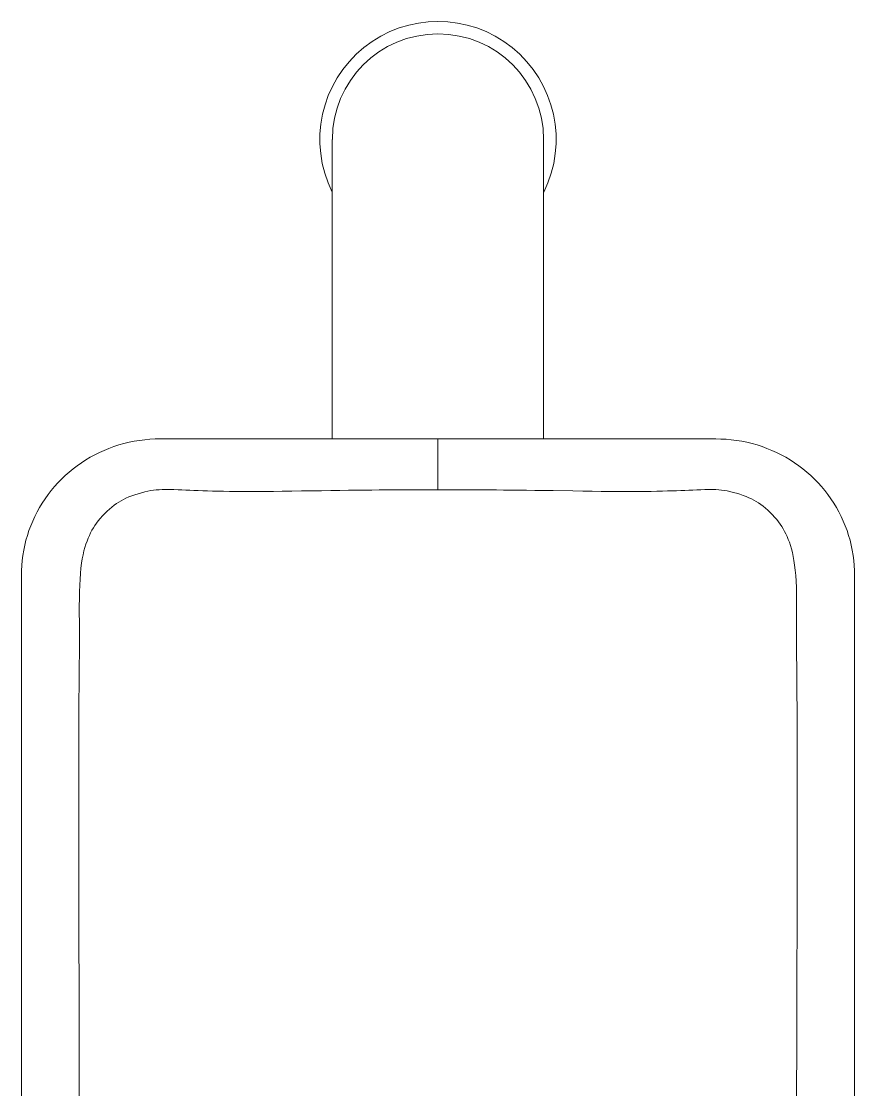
# Model space of a CAD drawing. Header units: centimetres. Extents: x 118932 to 154602, y -32682 to -23521.
# Drawn here: x 129548.76 to 129578.73, y -28784.8 to -28746.36 of the extents above; entities that cross this region are included whole.
import ezdxf

# ---------------------------------------------------------------- set-up
doc = ezdxf.new("R2010")
doc.units = ezdxf.units.CM
doc.header["$LTSCALE"] = 50
doc.header["$MEASUREMENT"] = 0
doc.layers.add('GEN_02_TF_Mobilya', color=7, linetype='Continuous', lineweight=5, true_color=0x745e3d)

# ---------------------------------------------------------------- blocks, each defined once
blk = doc.blocks.new('apor aletleri 10')
at = {"layer": 'GEN_02_TF_Mobilya'}
for p, q in [((-15.001, 58.702, -0.003), (-15.001, 47.927, -0.003)), ((-7.402, 58.702, -0.003), (-7.402, 47.926, -0.003)), ((-11.201, 47.927, -0.003), (-11.201, 46.098, -0.003))]:
    blk.add_line(p, q, dxfattribs=at)
at = {"layer": 'GEN_02_TF_Mobilya', "elevation": -0.003, "flags": 128}
for points in [[(3.781, 21.658), (3.782, 40.717), (3.782, 41.894), (3.782, 43.019), (3.779, 43.187), (3.769, 43.371), (3.752, 43.554), (3.729, 43.737), (3.698, 43.918), (3.661, 44.098), (3.617, 44.277), (3.566, 44.454), (3.509, 44.628), (3.445, 44.801), (3.374, 44.971), (3.298, 45.138), (3.215, 45.302), (3.125, 45.463), (3.03, 45.62), (2.929, 45.774), (2.822, 45.924), (2.71, 46.07), (2.592, 46.211), (2.468, 46.348), (2.339, 46.481), (2.206, 46.609), (2.067, 46.731), (1.924, 46.849), (1.776, 46.961), (1.624, 47.068), (1.467, 47.169), (1.307, 47.265), (1.143, 47.354), (0.975, 47.438), (0.804, 47.515), (0.63, 47.586), (0.453, 47.65), (0.274, 47.708), (0.092, 47.759), (-0.092, 47.804), (-0.278, 47.842), (-0.465, 47.873), (-0.653, 47.896), (-0.842, 47.913), (-1.033, 47.923), (-1.208, 47.926), (-11.201, 47.926), (-17.562, 47.927), (-21.194, 47.927), (-21.37, 47.924), (-21.56, 47.914), (-21.749, 47.897), (-21.938, 47.873), (-22.125, 47.842), (-22.311, 47.804), (-22.494, 47.76), (-22.676, 47.708), (-22.856, 47.651), (-23.033, 47.586), (-23.207, 47.515), (-23.378, 47.438), (-23.545, 47.355), (-23.709, 47.265), (-23.87, 47.17), (-24.026, 47.068), (-24.178, 46.962), (-24.326, 46.849), (-24.47, 46.732), (-24.608, 46.609), (-24.742, 46.481), (-24.871, 46.349), (-24.994, 46.212), (-25.112, 46.07), (-25.225, 45.924), (-25.332, 45.774), (-25.433, 45.62), (-25.528, 45.463), (-25.617, 45.302), (-25.7, 45.138), (-25.777, 44.971), (-25.847, 44.801), (-25.911, 44.629), (-25.969, 44.454), (-26.019, 44.277), (-26.063, 44.099), (-26.101, 43.919), (-26.131, 43.737), (-26.155, 43.555), (-26.172, 43.371), (-26.181, 43.187), (-26.184, 43.019), (-26.184, 41.894), (-26.184, 40.718), (-26.184, 21.658)], [(-24.102, 24.205), (-24.102, 24.591), (-24.102, 24.977), (-24.102, 25.373), (-24.102, 25.786), (-24.103, 26.225), (-24.104, 26.688), (-24.106, 27.176), (-24.107, 27.688), (-24.109, 28.233), (-24.111, 28.78), (-24.113, 29.301), (-24.114, 29.801), (-24.115, 30.276), (-24.116, 30.729), (-24.117, 31.164), (-24.117, 31.58), (-24.118, 31.979), (-24.118, 32.361), (-24.118, 32.727), (-24.119, 33.077), (-24.119, 33.729), (-24.119, 34.034), (-24.119, 34.326), (-24.119, 34.875), (-24.119, 36.671), (-24.118, 37.027), (-24.118, 37.348), (-24.117, 37.642), (-24.116, 37.917), (-24.115, 38.05), (-24.115, 38.182), (-24.114, 38.314), (-24.113, 38.448), (-24.113, 38.582), (-24.112, 38.719), (-24.111, 38.86), (-24.11, 39.006), (-24.108, 39.16), (-24.107, 39.322), (-24.103, 39.683), (-24.101, 39.881), (-24.099, 40.093), (-24.098, 40.318), (-24.096, 40.557), (-24.096, 40.813), (-24.096, 41.081), (-24.098, 41.358), (-24.1, 41.637), (-24.101, 41.913), (-24.099, 42.179), (-24.095, 42.429), (-24.087, 42.664), (-24.075, 42.883), (-24.06, 43.086), (-24.041, 43.275), (-24.019, 43.45), (-23.993, 43.611), (-23.964, 43.76), (-23.932, 43.897), (-23.898, 44.024), (-23.861, 44.142), (-23.822, 44.252), (-23.781, 44.357), (-23.738, 44.456), (-23.693, 44.55), (-23.645, 44.64), (-23.595, 44.726), (-23.541, 44.81), (-23.482, 44.895), (-23.417, 44.98), (-23.345, 45.068), (-23.267, 45.156), (-23.185, 45.243), (-23.1, 45.326), (-23.014, 45.404), (-22.929, 45.476), (-22.845, 45.542), (-22.762, 45.602), (-22.682, 45.655), (-22.6, 45.704), (-22.515, 45.75), (-22.424, 45.793), (-22.324, 45.837), (-22.217, 45.879), (-22.103, 45.919), (-21.984, 45.956), (-21.861, 45.991), (-21.742, 46.021), (-21.633, 46.046), (-21.531, 46.065), (-21.435, 46.08), (-21.339, 46.091), (-21.232, 46.099), (-21.116, 46.104), (-20.984, 46.106), (-20.843, 46.105), (-20.698, 46.102), (-20.551, 46.096), (-20.409, 46.09), (-20.267, 46.083), (-20.123, 46.077), (-19.976, 46.071), (-19.824, 46.065), (-19.664, 46.059), (-19.495, 46.054), (-19.316, 46.049), (-19.123, 46.045), (-18.917, 46.041), (-18.699, 46.038), (-18.469, 46.036), (-18.228, 46.035), (-17.975, 46.035), (-17.707, 46.035), (-17.424, 46.037), (-17.122, 46.039), (-16.802, 46.043), (-16.458, 46.048), (-16.104, 46.053), (-15.746, 46.059), (-15.392, 46.064), (-15.052, 46.069), (-14.726, 46.074), (-14.418, 46.077), (-14.124, 46.081), (-13.844, 46.084), (-13.576, 46.086), (-13.321, 46.089), (-13.077, 46.09), (-12.844, 46.092), (-12.622, 46.093), (-12.411, 46.095), (-12.211, 46.095), (-12.02, 46.096), (-11.839, 46.097), (-11.666, 46.097), (-11.503, 46.097), (-11.348, 46.098), (-11.201, 46.098), (-11.056, 46.098), (-10.902, 46.098), (-10.74, 46.097), (-10.569, 46.097), (-10.389, 46.096), (-10.2, 46.095), (-10.002, 46.095), (-9.793, 46.093), (-9.574, 46.092), (-9.343, 46.091), (-9.102, 46.089), (-8.849, 46.086), (-8.584, 46.084), (-8.307, 46.081), (-8.018, 46.078), (-7.713, 46.074), (-7.391, 46.07), (-7.055, 46.065), (-6.35, 46.054), (-5.997, 46.049), (-5.654, 46.044), (-5.333, 46.04), (-5.031, 46.037), (-4.746, 46.035), (-4.478, 46.034), (-4.223, 46.034), (-3.981, 46.036), (-3.751, 46.038), (-3.532, 46.04), (-3.325, 46.044), (-3.131, 46.048), (-2.95, 46.053), (-2.779, 46.058), (-2.619, 46.063), (-2.466, 46.069), (-2.319, 46.075), (-2.175, 46.081), (-2.034, 46.088), (-1.893, 46.094), (-1.748, 46.1), (-1.603, 46.104), (-1.461, 46.106), (-1.327, 46.105), (-1.208, 46.101), (-1.099, 46.094), (-1.001, 46.084), (-0.906, 46.07), (-0.807, 46.053), (-0.702, 46.031), (-0.585, 46.002), (-0.465, 45.97), (-0.345, 45.934), (-0.229, 45.895), (-0.12, 45.854), (-0.018, 45.811), (0.075, 45.768), (0.162, 45.723), (0.244, 45.676), (0.324, 45.626), (0.406, 45.569), (0.488, 45.507), (0.573, 45.438), (0.657, 45.363), (0.742, 45.282), (0.825, 45.198), (0.905, 45.111), (0.98, 45.024), (1.047, 44.938), (1.109, 44.853), (1.165, 44.77), (1.216, 44.685), (1.265, 44.598), (1.311, 44.507), (1.355, 44.411), (1.397, 44.31), (1.437, 44.205), (1.475, 44.092), (1.51, 43.971), (1.543, 43.841), (1.573, 43.701), (1.601, 43.548), (1.625, 43.383), (1.646, 43.204), (1.664, 43.01), (1.678, 42.803), (1.688, 42.579), (1.694, 42.341), (1.697, 42.085), (1.698, 41.818), (1.697, 41.543), (1.695, 41.266), (1.694, 40.994), (1.693, 40.731), (1.694, 40.483), (1.695, 40.249), (1.697, 40.029), (1.699, 39.823), (1.703, 39.448), (1.705, 39.279), (1.706, 39.119), (1.707, 38.969), (1.708, 38.825), (1.709, 38.686), (1.71, 38.551), (1.711, 38.418), (1.711, 38.286), (1.712, 38.155), (1.713, 37.891), (1.714, 37.617), (1.715, 37.323), (1.715, 37.002), (1.715, 36.645), (1.715, 36.252), (1.715, 36.042), (1.715, 35.596), (1.715, 35.359), (1.715, 34.855), (1.716, 34.588), (1.716, 34.018), (1.716, 33.398), (1.716, 33.066), (1.716, 32.719), (1.716, 32.355), (1.716, 31.976), (1.715, 31.58), (1.715, 31.166), (1.713, 30.736), (1.712, 30.286), (1.711, 29.813), (1.71, 29.319), (1.708, 28.795), (1.703, 27.208), (1.701, 26.722), (1.7, 26.261), (1.699, 25.825), (1.699, 25.411), (1.698, 25.017), (1.698, 24.632), (1.698, 24.249)]]:
    blk.add_lwpolyline(points, dxfattribs=at)
at = {"layer": 'GEN_02_TF_Mobilya'}
for radius, start, end in [(4.249, 333.4397, 206.559), (3.799, 359.9993, 179.9993)]:
    blk.add_arc((-11.201, 58.702, -0.003), radius, start, end, dxfattribs=at)
blk = doc.blocks.new('c blok level -1 tefriş')
blk.add_blockref('apor aletleri 10', (-11.704, -268.517))

msp = doc.modelspace()

# ---------------------------------------------------------------- block references
msp.add_blockref('c blok level -1 tefriş', (129586.651, -28540.795, 0.003))

doc.saveas('drawing.dxf')
